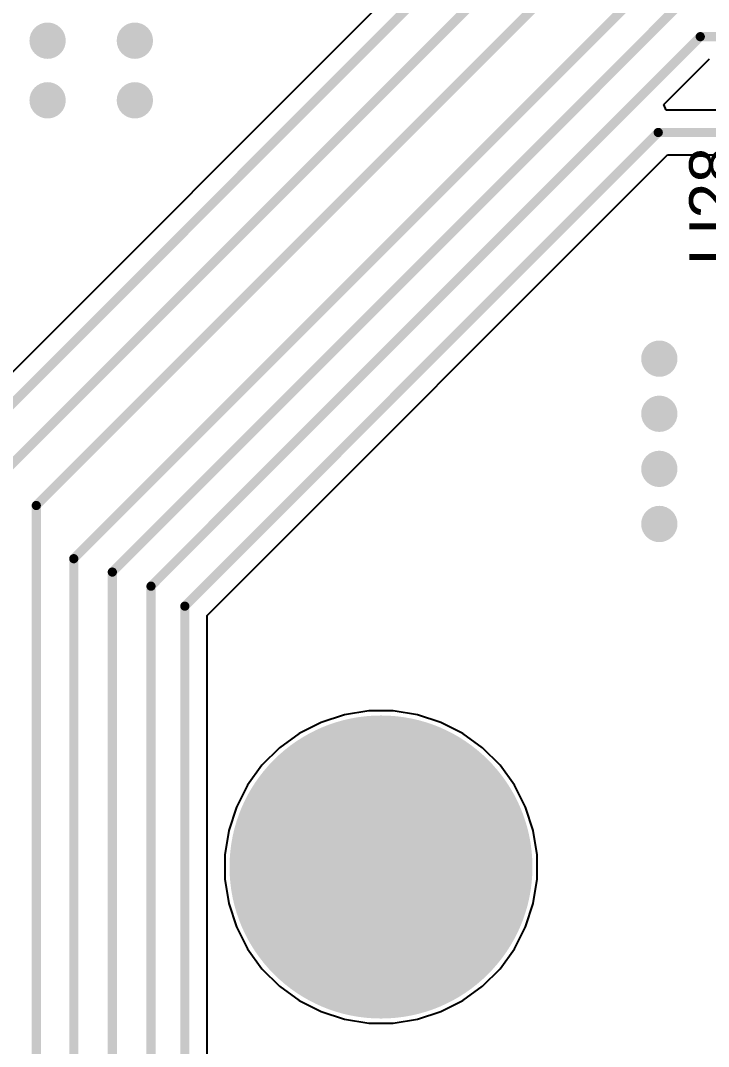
# Model space of a CAD drawing. Header units: millimetres. Extents: x 0 to 172, y 0 to 138.
# Drawn here: x 91.17 to 106.4, y 85.95 to 108.65 of the extents above; entities that cross this region are included whole.
import ezdxf

# ---------------------------------------------------------------- set-up
doc = ezdxf.new("R2010")
doc.units = ezdxf.units.MM
for name, color, linetype in [('BottomLayer', 5, 'Continuous'), ('BottomSolder', 6, 'Continuous'), ('MultiLayer', 9, 'Continuous'), ('PadHoleLayer', 156, 'Continuous'), ('TopLayer', 1, 'Continuous'), ('TopOverlay', 2, 'Continuous'), ('TopSolder', 216, 'Continuous'), ('ViaHoleLayer', 16, 'Continuous')]:
    doc.layers.add(name, color=color, linetype=linetype)
doc.styles.add('Arial', font='', dxfattribs={"height": 0.2})
doc.styles.get('Arial').set_extended_font_data('Arial')

# ---------------------------------------------------------------- blocks, each defined once
blk = doc.blocks.new('MM70_314B1_2_R300_33')
at = {"layer": 'BottomLayer'}
h = blk.add_hatch(color=5, dxfattribs=at)
edge = h.paths.add_edge_path()
edge.add_arc((6.45, -39.9), 3.25, 0, 360)
at = {"layer": 'BottomSolder'}
h = blk.add_hatch(color=6, dxfattribs=at)
edge = h.paths.add_edge_path()
edge.add_arc((6.45, -39.9), 3.352, 0, 360)
at = {"layer": 'MultiLayer'}
h = blk.add_hatch(color=9, dxfattribs=at)
edge = h.paths.add_edge_path()
edge.add_arc((6.45, -39.9), 3.25, 0, 360)
at = {"layer": 'PadHoleLayer'}
h = blk.add_hatch(color=156, dxfattribs=at)
edge = h.paths.add_edge_path()
edge.add_arc((6.45, -39.9), 2.165, 0, 360)
at = {"layer": 'TopLayer'}
h = blk.add_hatch(color=1, dxfattribs=at)
edge = h.paths.add_edge_path()
edge.add_arc((6.45, -39.9), 3.25, 0, 360)
at = {"layer": 'TopSolder'}
h = blk.add_hatch(color=216, dxfattribs=at)
edge = h.paths.add_edge_path()
edge.add_arc((6.45, -39.9), 3.352, 0, 360)

msp = doc.modelspace()

# ---------------------------------------------------------------- hatches: boundary and pattern name
at = {"layer": 'BottomLayer'}
h = msp.add_hatch(color=5, dxfattribs=at)
edge = h.paths.add_edge_path()
edge.add_arc((91.77, 108.202), 0.3, 0, 360)
h = msp.add_hatch(color=5, dxfattribs=at)
edge = h.paths.add_edge_path()
edge.add_arc((93.701, 108.202), 0.3, 0, 360)
h = msp.add_hatch(color=5, dxfattribs=at)
edge = h.paths.add_edge_path()
edge.add_arc((91.77, 106.883), 0.3, 0, 360)
h = msp.add_hatch(color=5, dxfattribs=at)
edge = h.paths.add_edge_path()
edge.add_arc((93.701, 106.883), 0.3, 0, 360)
h = msp.add_hatch(color=5, dxfattribs=at)
edge = h.paths.add_edge_path()
edge.add_arc((105.308, 101.168), 0.3, 0, 360)
h = msp.add_hatch(color=5, dxfattribs=at)
edge = h.paths.add_edge_path()
edge.add_arc((105.308, 99.949), 0.3, 0, 360)
h = msp.add_hatch(color=5, dxfattribs=at)
edge = h.paths.add_edge_path()
edge.add_arc((105.308, 98.73), 0.3, 0, 360)
h = msp.add_hatch(color=5, dxfattribs=at)
edge = h.paths.add_edge_path()
edge.add_arc((105.308, 97.511), 0.3, 0, 360)
at = {"layer": 'BottomSolder'}
h = msp.add_hatch(color=6, dxfattribs=at)
edge = h.paths.add_edge_path()
edge.add_arc((91.77, 108.202), 0.402, 0, 360)
h = msp.add_hatch(color=6, dxfattribs=at)
edge = h.paths.add_edge_path()
edge.add_arc((93.701, 108.202), 0.402, 0, 360)
h = msp.add_hatch(color=6, dxfattribs=at)
edge = h.paths.add_edge_path()
edge.add_arc((91.77, 106.883), 0.402, 0, 360)
h = msp.add_hatch(color=6, dxfattribs=at)
edge = h.paths.add_edge_path()
edge.add_arc((93.701, 106.883), 0.402, 0, 360)
h = msp.add_hatch(color=6, dxfattribs=at)
edge = h.paths.add_edge_path()
edge.add_arc((105.308, 101.168), 0.402, 0, 360)
h = msp.add_hatch(color=6, dxfattribs=at)
edge = h.paths.add_edge_path()
edge.add_arc((105.308, 99.949), 0.402, 0, 360)
h = msp.add_hatch(color=6, dxfattribs=at)
edge = h.paths.add_edge_path()
edge.add_arc((105.308, 98.73), 0.402, 0, 360)
h = msp.add_hatch(color=6, dxfattribs=at)
edge = h.paths.add_edge_path()
edge.add_arc((105.308, 97.511), 0.402, 0, 360)
at = {"layer": 'TopLayer'}
h = msp.add_hatch(color=1, dxfattribs=at)
edge = h.paths.add_edge_path()
edge.add_arc((91.77, 108.202), 0.3, 0, 360)
h = msp.add_hatch(color=1, dxfattribs=at)
edge = h.paths.add_edge_path()
edge.add_arc((93.701, 108.202), 0.3, 0, 360)
h = msp.add_hatch(color=1, dxfattribs=at)
edge = h.paths.add_edge_path()
edge.add_arc((91.77, 106.883), 0.3, 0, 360)
h = msp.add_hatch(color=1, dxfattribs=at)
edge = h.paths.add_edge_path()
edge.add_arc((93.701, 106.883), 0.3, 0, 360)
h = msp.add_hatch(color=1, dxfattribs=at)
edge = h.paths.add_edge_path()
edge.add_arc((105.308, 101.168), 0.3, 0, 360)
h = msp.add_hatch(color=1, dxfattribs=at)
edge = h.paths.add_edge_path()
edge.add_arc((105.308, 99.949), 0.3, 0, 360)
h = msp.add_hatch(color=1, dxfattribs=at)
edge = h.paths.add_edge_path()
edge.add_arc((105.308, 98.73), 0.3, 0, 360)
h = msp.add_hatch(color=1, dxfattribs=at)
edge = h.paths.add_edge_path()
edge.add_arc((105.308, 97.511), 0.3, 0, 360)
at = {"layer": 'TopSolder'}
h = msp.add_hatch(color=216, dxfattribs=at)
edge = h.paths.add_edge_path()
edge.add_arc((91.77, 108.202), 0.402, 0, 360)
h = msp.add_hatch(color=216, dxfattribs=at)
edge = h.paths.add_edge_path()
edge.add_arc((93.701, 108.202), 0.402, 0, 360)
h = msp.add_hatch(color=216, dxfattribs=at)
edge = h.paths.add_edge_path()
edge.add_arc((91.77, 106.883), 0.402, 0, 360)
h = msp.add_hatch(color=216, dxfattribs=at)
edge = h.paths.add_edge_path()
edge.add_arc((93.701, 106.883), 0.402, 0, 360)
h = msp.add_hatch(color=216, dxfattribs=at)
edge = h.paths.add_edge_path()
edge.add_arc((105.308, 101.168), 0.402, 0, 360)
h = msp.add_hatch(color=216, dxfattribs=at)
edge = h.paths.add_edge_path()
edge.add_arc((105.308, 99.949), 0.402, 0, 360)
h = msp.add_hatch(color=216, dxfattribs=at)
edge = h.paths.add_edge_path()
edge.add_arc((105.308, 98.73), 0.402, 0, 360)
h = msp.add_hatch(color=216, dxfattribs=at)
edge = h.paths.add_edge_path()
edge.add_arc((105.308, 97.511), 0.402, 0, 360)
at = {"layer": 'ViaHoleLayer'}
h = msp.add_hatch(color=16, dxfattribs=at)
edge = h.paths.add_edge_path()
edge.add_arc((91.77, 108.202), 0.15, 0, 360)
h = msp.add_hatch(color=16, dxfattribs=at)
edge = h.paths.add_edge_path()
edge.add_arc((93.701, 108.202), 0.15, 0, 360)
h = msp.add_hatch(color=16, dxfattribs=at)
edge = h.paths.add_edge_path()
edge.add_arc((91.77, 106.883), 0.15, 0, 360)
h = msp.add_hatch(color=16, dxfattribs=at)
edge = h.paths.add_edge_path()
edge.add_arc((93.701, 106.883), 0.15, 0, 360)
h = msp.add_hatch(color=16, dxfattribs=at)
edge = h.paths.add_edge_path()
edge.add_arc((105.308, 101.168), 0.15, 0, 360)
h = msp.add_hatch(color=16, dxfattribs=at)
edge = h.paths.add_edge_path()
edge.add_arc((105.308, 99.949), 0.15, 0, 360)
h = msp.add_hatch(color=16, dxfattribs=at)
edge = h.paths.add_edge_path()
edge.add_arc((105.308, 98.73), 0.15, 0, 360)
h = msp.add_hatch(color=16, dxfattribs=at)
edge = h.paths.add_edge_path()
edge.add_arc((105.308, 97.511), 0.15, 0, 360)

# ---------------------------------------------------------------- linework, layer by layer
at = {"layer": 'BottomLayer'}
for p, q in [((106.374, 116.255), (89.39, 99.271)), ((105.41, 106.791), (106.418, 107.799)), ((105.462, 106.664), (105.41, 106.791)), ((122.461, 106.664), (105.462, 106.664)), ((95.298, 95.49), (105.488, 105.68)), ((105.488, 105.68), (125.186, 105.68)), ((95.298, 70.771), (95.298, 95.49)), ((98.34, 93.291), (97.823, 93.123)), ((98.877, 93.376), (98.34, 93.291)), ((99.42, 93.376), (98.877, 93.376)), ((99.957, 93.291), (99.42, 93.376)), ((100.474, 93.123), (99.957, 93.291)), ((97.823, 93.123), (97.339, 92.877)), ((100.958, 92.877), (100.474, 93.123)), ((97.339, 92.877), (96.899, 92.557)), ((101.398, 92.557), (100.958, 92.877)), ((96.899, 92.557), (96.514, 92.173)), ((101.782, 92.173), (101.398, 92.557)), ((96.514, 92.173), (96.195, 91.733)), ((102.102, 91.733), (101.782, 92.173)), ((96.195, 91.733), (95.948, 91.249)), ((102.349, 91.249), (102.102, 91.733)), ((95.948, 91.249), (95.78, 90.732)), ((102.517, 90.732), (102.349, 91.249)), ((95.78, 90.732), (95.695, 90.195)), ((102.602, 90.195), (102.517, 90.732)), ((95.695, 90.195), (95.695, 89.651)), ((102.602, 89.651), (102.602, 90.195)), ((95.695, 89.651), (95.78, 89.115)), ((102.517, 89.115), (102.602, 89.651)), ((95.78, 89.115), (95.948, 88.598)), ((102.349, 88.598), (102.517, 89.115)), ((95.948, 88.598), (96.195, 88.113)), ((102.102, 88.113), (102.349, 88.598)), ((96.195, 88.113), (96.514, 87.674)), ((101.782, 87.674), (102.102, 88.113)), ((96.514, 87.674), (96.899, 87.289)), ((101.398, 87.289), (101.782, 87.674)), ((96.899, 87.289), (97.339, 86.97)), ((100.958, 86.97), (101.398, 87.289)), ((97.339, 86.97), (97.823, 86.723)), ((100.474, 86.723), (100.958, 86.97)), ((97.823, 86.723), (98.34, 86.555)), ((99.957, 86.555), (100.474, 86.723)), ((98.34, 86.555), (98.877, 86.47)), ((98.877, 86.47), (99.42, 86.47)), ((99.42, 86.47), (99.957, 86.555))]:
    msp.add_line(p, q, dxfattribs=at)
at = {"layer": 'BottomLayer', "const_width": 0.203}
for points in [[(89.738, 98.923), (106.987, 116.172)], [(90.665, 98.519), (107.675, 115.529)], [(91.52, 97.92), (108.366, 114.767)], [(92.349, 96.743), (105.639, 110.033)], [(93.202, 96.447), (105.875, 109.12)], [(94.058, 96.135), (106.214, 108.291)], [(106.214, 108.291), (123.049, 108.291)], [(94.806, 95.694), (105.284, 106.172)], [(105.284, 106.172), (125.186, 106.172)], [(91.52, 54.961), (91.52, 97.92)], [(92.349, 55.505), (92.349, 96.743)], [(93.202, 57.121), (93.202, 96.447)], [(94.058, 57.475), (94.058, 96.135)], [(94.806, 68.6), (94.806, 95.694)]]:
    msp.add_lwpolyline(points, dxfattribs=at)
at = {"layer": 'BottomLayer', "const_width": 0.102}
for points in [[(106.163, 108.291, 1), (106.265, 108.291, 1)], [(106.163, 108.291, 1), (106.265, 108.291, 1)], [(105.233, 106.172, 1), (105.335, 106.172, 1)], [(105.233, 106.172, 1), (105.335, 106.172, 1)], [(91.469, 97.92, 1), (91.57, 97.92, 1)], [(91.469, 97.92, 1), (91.57, 97.92, 1)], [(92.298, 96.743, 1), (92.4, 96.743, 1)], [(92.298, 96.743, 1), (92.4, 96.743, 1)], [(93.151, 96.447, 1), (93.253, 96.447, 1)], [(93.151, 96.447, 1), (93.253, 96.447, 1)], [(94.007, 96.135, 1), (94.109, 96.135, 1)], [(94.007, 96.135, 1), (94.109, 96.135, 1)], [(94.756, 95.694, 1), (94.857, 95.694, 1)], [(94.756, 95.694, 1), (94.857, 95.694, 1)]]:
    msp.add_lwpolyline(points, format="xyb", close=True, dxfattribs=at)
at = {"layer": 'TopLayer'}
for p, q in [((98.34, 93.291), (97.823, 93.123)), ((98.877, 93.376), (98.34, 93.291)), ((99.42, 93.376), (98.877, 93.376)), ((99.957, 93.291), (99.42, 93.376)), ((100.474, 93.123), (99.957, 93.291)), ((97.823, 93.123), (97.339, 92.877)), ((100.958, 92.877), (100.474, 93.123)), ((97.339, 92.877), (96.899, 92.557)), ((101.398, 92.557), (100.958, 92.877)), ((96.899, 92.557), (96.514, 92.173)), ((101.782, 92.173), (101.398, 92.557)), ((96.514, 92.173), (96.195, 91.733)), ((102.102, 91.733), (101.782, 92.173)), ((96.195, 91.733), (95.948, 91.249)), ((102.349, 91.249), (102.102, 91.733)), ((95.948, 91.249), (95.78, 90.732)), ((102.517, 90.732), (102.349, 91.249)), ((95.78, 90.732), (95.695, 90.195)), ((102.602, 90.195), (102.517, 90.732)), ((95.695, 90.195), (95.695, 89.651)), ((102.602, 89.651), (102.602, 90.195)), ((95.695, 89.651), (95.78, 89.115)), ((102.517, 89.115), (102.602, 89.651)), ((95.78, 89.115), (95.948, 88.598)), ((102.349, 88.598), (102.517, 89.115)), ((95.948, 88.598), (96.195, 88.113)), ((102.102, 88.113), (102.349, 88.598)), ((96.195, 88.113), (96.514, 87.674)), ((101.782, 87.674), (102.102, 88.113)), ((96.514, 87.674), (96.899, 87.289)), ((101.398, 87.289), (101.782, 87.674)), ((96.899, 87.289), (97.339, 86.97)), ((100.958, 86.97), (101.398, 87.289)), ((97.339, 86.97), (97.823, 86.723)), ((100.474, 86.723), (100.958, 86.97)), ((97.823, 86.723), (98.34, 86.555)), ((99.957, 86.555), (100.474, 86.723)), ((98.34, 86.555), (98.877, 86.47)), ((98.877, 86.47), (99.42, 86.47)), ((99.42, 86.47), (99.957, 86.555))]:
    msp.add_line(p, q, dxfattribs=at)

# ---------------------------------------------------------------- block references
at = {"rotation": 180}
msp.add_blockref('MM70_314B1_2_R300_33', (105.598, 50.023), dxfattribs=at)

# ---------------------------------------------------------------- texts
at = {"layer": 'TopOverlay', "style": 'Arial'}
msp.add_text('U28', height=1.016, rotation=90, dxfattribs=at).set_placement((106.985, 103.243))

doc.saveas('drawing.dxf')
